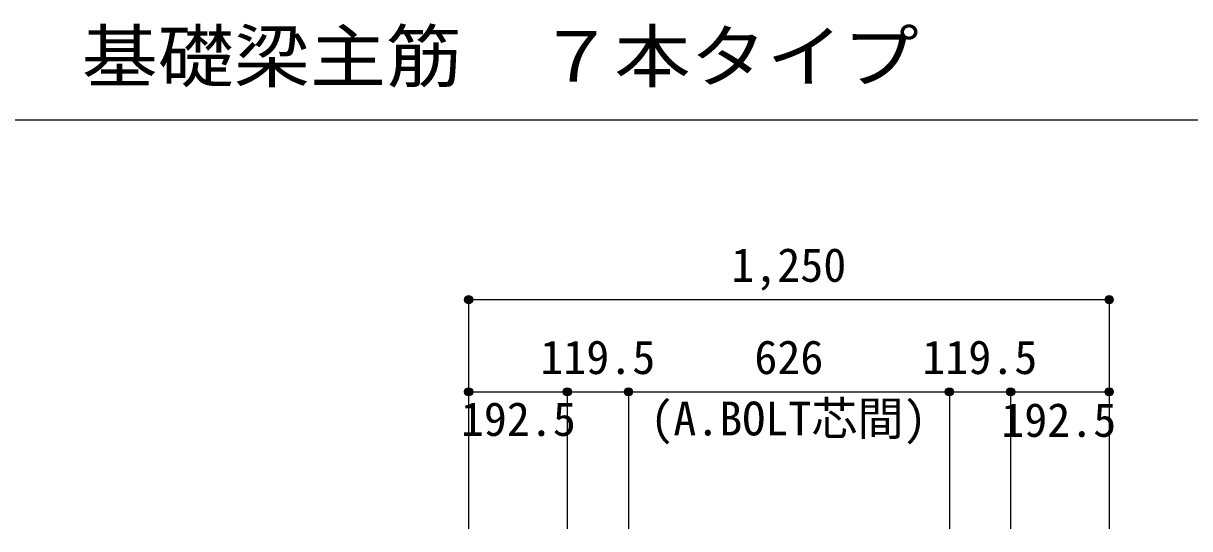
# Model space of a CAD drawing. Units: millimetres at full size, sheet at 1:30. Extents: x -5973 to 5954, y -4195 to 4201.
# Drawn here: x -942 to 1334, y -1020 to -33 of the extents above; entities that cross this region are included whole.
import ezdxf
from ezdxf.enums import TextEntityAlignment as Align

# ---------------------------------------------------------------- set-up
doc = ezdxf.new("R2010")
doc.units = ezdxf.units.MM
doc.header["$LTSCALE"] = 30
doc.header["$PDMODE"] = 32
doc.header["$PDSIZE"] = 15
for name, color, linetype in [('0-7_文字', 4, 'Continuous'), ('0-D_寸法', 4, 'Continuous'), ('6-7_文字', 7, 'Continuous'), ('F-0_枠', 6, 'Continuous')]:
    doc.layers.add(name, color=color, linetype=linetype)
doc.styles.add('ＭＳ ゴシック', font='')
doc.styles.get('ＭＳ ゴシック').set_extended_font_data('MS Gothic')

msp = doc.modelspace()

# ---------------------------------------------------------------- linework, layer by layer
at = {"layer": '0-D_寸法'}
for p, q in [((-72.56, -572.85), (-72.56, -752.85)), ((-72.56, -572.85), (-72.56, -752.85)), ((-72.56, -572.85), (1177.44, -572.85)), ((1177.44, -572.85), (1177.44, -752.85)), ((-72.56, -752.85), (119.94, -752.85)), ((-72.56, -752.85), (-72.56, -1019.89)), ((119.94, -752.85), (119.94, -1019.89)), ((119.94, -752.85), (239.44, -752.85)), ((239.44, -752.85), (239.44, -1019.89)), ((239.44, -752.85), (865.44, -752.85)), ((865.44, -752.85), (865.44, -1019.89)), ((865.44, -752.85), (984.94, -752.85)), ((984.94, -752.85), (984.94, -1019.89)), ((984.94, -752.85), (1177.44, -752.85)), ((1177.44, -752.85), (1177.44, -1019.89)), ((1177.44, -752.85), (1177.44, -1019.89))]:
    msp.add_line(p, q, dxfattribs=at)
for centre, radius in [((-72.56, -572.85), 8), ((-72.56, -572.85), 7.2), ((-72.56, -572.85), 6.4), ((-72.56, -572.85), 5.6), ((-72.56, -572.85), 4.8), ((-72.56, -572.85), 4), ((1177.44, -572.85), 8), ((1177.44, -572.85), 7.2), ((1177.44, -572.85), 6.4), ((1177.44, -572.85), 5.6), ((1177.44, -572.85), 4.8), ((1177.44, -572.85), 4), ((-72.56, -572.85), 3.2), ((-72.56, -572.85), 2.4), ((-72.56, -572.85), 1.6), ((-72.56, -572.85), 0.8), ((1177.44, -572.85), 3.2), ((1177.44, -572.85), 2.4), ((1177.44, -572.85), 1.6), ((1177.44, -572.85), 0.8), ((-72.56, -752.85), 8), ((-72.56, -752.85), 7.2), ((-72.56, -752.85), 6.4), ((-72.56, -752.85), 5.6), ((-72.56, -752.85), 4.8), ((-72.56, -752.85), 4), ((-72.56, -752.85), 3.2), ((-72.56, -752.85), 2.4), ((119.94, -752.85), 8), ((119.94, -752.85), 7.2), ((119.94, -752.85), 6.4), ((119.94, -752.85), 5.6), ((119.94, -752.85), 4.8), ((119.94, -752.85), 4), ((119.94, -752.85), 3.2), ((119.94, -752.85), 2.4), ((239.44, -752.85), 8), ((239.44, -752.85), 7.2), ((239.44, -752.85), 6.4), ((239.44, -752.85), 5.6), ((239.44, -752.85), 4.8), ((239.44, -752.85), 4), ((239.44, -752.85), 3.2), ((239.44, -752.85), 2.4), ((865.44, -752.85), 8), ((865.44, -752.85), 7.2), ((865.44, -752.85), 6.4), ((865.44, -752.85), 5.6), ((865.44, -752.85), 4.8), ((865.44, -752.85), 4), ((865.44, -752.85), 3.2), ((865.44, -752.85), 2.4), ((984.94, -752.85), 8), ((984.94, -752.85), 7.2), ((984.94, -752.85), 6.4), ((984.94, -752.85), 5.6), ((984.94, -752.85), 4.8), ((984.94, -752.85), 4), ((984.94, -752.85), 3.2), ((984.94, -752.85), 2.4), ((1177.44, -752.85), 8), ((1177.44, -752.85), 7.2), ((1177.44, -752.85), 6.4), ((1177.44, -752.85), 5.6), ((1177.44, -752.85), 4.8), ((1177.44, -752.85), 4), ((1177.44, -752.85), 3.2), ((1177.44, -752.85), 2.4), ((-72.56, -752.85), 1.6), ((-72.56, -752.85), 0.8), ((119.94, -752.85), 1.6), ((119.94, -752.85), 0.8), ((239.44, -752.85), 1.6), ((239.44, -752.85), 0.8), ((865.44, -752.85), 1.6), ((865.44, -752.85), 0.8), ((984.94, -752.85), 1.6), ((984.94, -752.85), 0.8), ((1177.44, -752.85), 1.6), ((1177.44, -752.85), 0.8)]:
    msp.add_circle(centre, radius, dxfattribs=at)
at = {"layer": '0-D_寸法', "color": 7}
for p in [(-72.56, -572.85), (-72.56, -572.85), (1177.44, -572.85), (-72.56, -752.85), (-72.56, -752.85), (119.94, -752.85), (119.94, -752.85), (239.44, -752.85), (239.44, -752.85), (865.44, -752.85), (865.44, -752.85), (984.94, -752.85), (984.94, -752.85), (1177.44, -752.85), (1177.44, -752.85)]:
    msp.add_point(p, dxfattribs=at)
at = {"layer": 'F-0_枠', "color": 2}
msp.add_line((-5972.88, -222.05), (3723.6, -222.05), dxfattribs=at)

# ---------------------------------------------------------------- texts
at = {"layer": '0-7_文字', "style": 'ＭＳ ゴシック'}
msp.add_text('(A.BOLT芯間)', height=65.98, dxfattribs=at).set_placement((281.92, -857.62), align=Align.BOTTOM_LEFT)
at = {"layer": '0-D_寸法', "style": 'ＭＳ ゴシック'}
for s, p in [('1,250', (439.94, -557.85)), ('119.5', (67.19, -737.85)), ('626', (484.94, -737.85)), ('119.5', (812.69, -737.85)), ('192.5', (-87.79, -858.61)), ('192.5', (966.81, -860.4))]:
    msp.add_text(s, height=65.98, dxfattribs=at).set_placement(p, align=Align.BOTTOM_LEFT)
at = {"layer": '6-7_文字', "color": 2, "style": 'ＭＳ ゴシック', "width": 1.1}
msp.add_text('\u3000\u3000基礎梁主筋\u3000７本タイプ', height=98.97, dxfattribs=at).set_placement((-1124.64, -177.05), align=Align.BOTTOM_LEFT)

doc.saveas('drawing.dxf')
